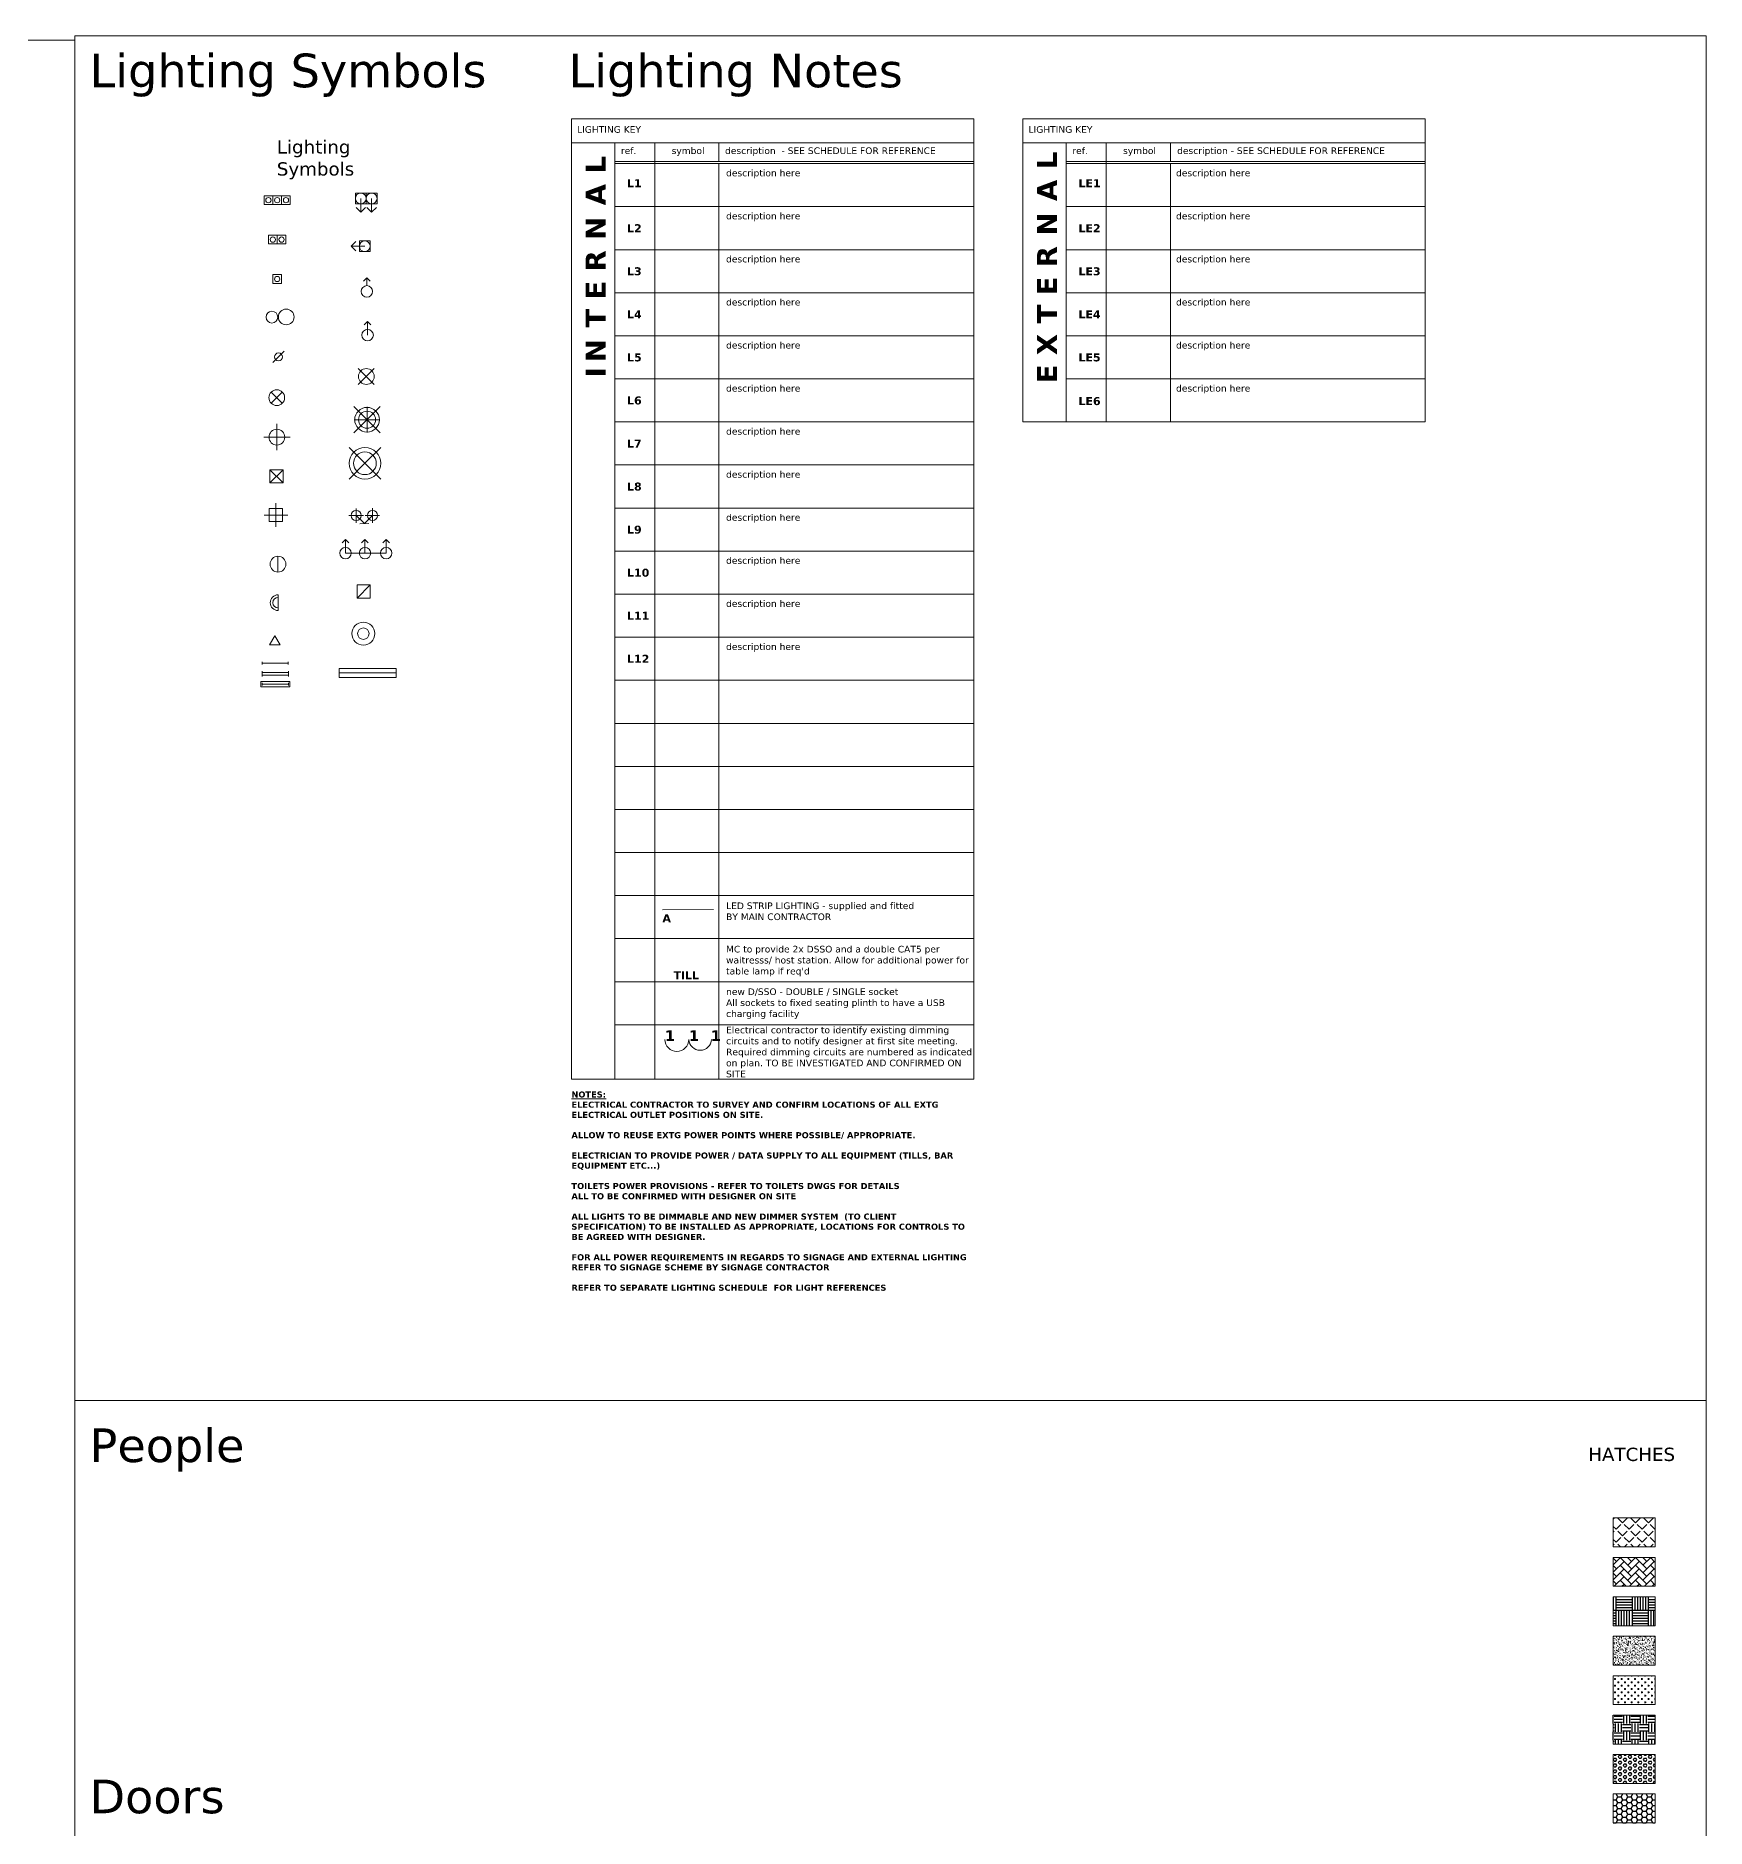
# Model space of a CAD drawing. Header units: millimetres. Extents: x -159872 to 386485, y -250577 to 158966.
# Drawn here: x -51782 to -20000, y -15427 to 18660 of the extents above; entities that cross this region are included whole.
import ezdxf

# ---------------------------------------------------------------- set-up
doc = ezdxf.new("R2010")
doc.units = ezdxf.units.MM
doc.header["$PDMODE"] = 1
doc.header["$PDSIZE"] = -2
for name, color, linetype, lineweight in [('LDS-equipment-office', 4, 'Continuous', 18), ('LDS-ffe-signage and brand comms', 2, 'Continuous', 13), ('LDS-hatch', 253, 'Continuous', 9), ('LDS-hatch_Hatch', 7, 'Continuous', 5), ('LDS-references', 1, 'Continuous', 18), ('LDS-services-data', 30, 'Continuous', 13), ('LDS-services-lighting', 5, 'Continuous', 13), ('LDS-text-1-100', 7, 'Continuous', 9), ('LDS-text-1-50', 7, 'Continuous', 9), ('LDS-vport', 100, 'Continuous', 18)]:
    doc.layers.add(name, color=color, linetype=linetype, lineweight=lineweight)
doc.styles.add('Verdana', font='Verdana.ttf')
doc.styles.add('Verdana (bold)', font='Verdana Bold.ttf')

# ---------------------------------------------------------------- blocks, each defined once
blk = doc.blocks.new('triple recessed ar111')
at = {"layer": 'LDS-services-lighting', "flags": 128}
for points in [[(31750, 12792), (31917, 12792), (31917, 12958), (31750, 12958)], [(32083, 12792), (31917, 12792), (31917, 12958), (32083, 12958)], [(32083, 12792), (32250, 12792), (32250, 12958), (32083, 12958)]]:
    blk.add_lwpolyline(points, close=True, dxfattribs=at)
at = {"layer": 'LDS-services-lighting'}
for centre in [(31833, 12875), (32000, 12875), (32167, 12875)]:
    blk.add_circle(centre, 50, dxfattribs=at)
blk = doc.blocks.new('double recessed ar111')
at = {"layer": 'LDS-services-lighting', "flags": 128}
for points in [[(31833, 12042), (32000, 12042), (32000, 12208), (31833, 12208)], [(32167, 12042), (32000, 12042), (32000, 12208), (32167, 12208)]]:
    blk.add_lwpolyline(points, close=True, dxfattribs=at)
at = {"layer": 'LDS-services-lighting'}
for centre in [(31917, 12125), (32083, 12125)]:
    blk.add_circle(centre, 50, dxfattribs=at)
blk = doc.blocks.new('single recessed ar111')
at = {"layer": 'LDS-services-lighting', "flags": 128}
blk.add_lwpolyline([(31917, 11292), (32083, 11292), (32083, 11458), (31917, 11458)], close=True, dxfattribs=at)
at = {"layer": 'LDS-services-lighting'}
blk.add_circle((32000, 11375), 50, dxfattribs=at)
blk = doc.blocks.new('A$C72E93A23')
at = {"layer": 'LDS-services-lighting'}
for p, q in [((-256, -249), (243, 249)), ((243, -249), (-256, 249)), ((-251, 0), (237, 0)), ((-7, -244), (-7, 244))]:
    blk.add_line(p, q, dxfattribs=at)
for radius in [234, 162]:
    blk.add_circle((-7, 0), radius, dxfattribs=at)
blk = doc.blocks.new('L1 No2')
at = {"layer": 'LDS-services-lighting'}
for q in [(-152, 152), (-152, -152), (152, 152), (152, -152)]:
    blk.add_line((0, 0), q, dxfattribs=at)
blk.add_circle((0, 0), 150, dxfattribs=at)
blk = doc.blocks.new('A$C58274222')
at = {"layer": 'LDS-services-lighting'}
for p, q in [((-82, -364), (-172, -273)), ((-82, -103), (-82, -364)), ((-82, -364), (9, -273)), ((124, -364), (33, -273)), ((124, -103), (124, -364)), ((124, -364), (215, -273))]:
    blk.add_line(p, q, dxfattribs=at)
at = {"layer": 'LDS-services-lighting', "flags": 128}
for points in [[(21, 0), (-184, 0), (-184, -206), (21, -206)], [(227, 0), (21, 0), (21, -206), (227, -206)]]:
    blk.add_lwpolyline(points, close=True, dxfattribs=at)
at = {"layer": 'LDS-services-lighting'}
for centre in [(-82, -103), (124, -103)]:
    blk.add_circle(centre, 103, dxfattribs=at)
blk = doc.blocks.new('A$C6265325E')
at = {"layer": 'LDS-services-lighting'}
for p, q in [((109, 0), (258, 0)), ((258, 0), (195, 63)), ((258, 0), (195, -63))]:
    blk.add_line(p, q, dxfattribs=at)
blk.add_circle((0, 0), 109, dxfattribs=at)
blk = doc.blocks.new('A$C531806A9')
at = {"layer": 'LDS-services-lighting'}
for p, q in [((0, 0), (258, 0)), ((258, 0), (195, 63)), ((258, 0), (195, -63))]:
    blk.add_line(p, q, dxfattribs=at)
blk.add_circle((0, 0), 109, dxfattribs=at)
blk = doc.blocks.new('A$C313E09CD')
at = {"layer": 'LDS-services-lighting'}
for q in [(-303, 303), (-303, -303), (303, 303), (303, -303)]:
    blk.add_line((0, 0), q, dxfattribs=at)
for radius in [300, 215]:
    blk.add_circle((0, 0), radius, dxfattribs=at)
blk = doc.blocks.new('A$C7A977291')
at = {"layer": 'LDS-services-lighting'}
for p, q in [((-155, 155), (-292, 155)), ((-155, 155), (-155, 292)), ((-155, 155), (-155, 17)), ((-155, 155), (-17, 155)), ((-155, 155), (0, 0)), ((-155, -155), (0, 0)), ((0, -85), (0, 85)), ((-155, -155), (-292, -155)), ((-155, -155), (-155, -17)), ((-155, -155), (-155, -292)), ((-155, -155), (-17, -155))]:
    blk.add_line(p, q, dxfattribs=at)
for centre in [(-155, 155), (-155, -155)]:
    blk.add_circle(centre, 96.2, dxfattribs=at)
blk = doc.blocks.new('A$C18662A90')
at = {"layer": 'LDS-services-lighting'}
blk.add_line((0, 0), (0, -1086), dxfattribs=at)
at = {"layer": 'LDS-services-lighting', "flags": 128}
blk.add_lwpolyline([(-85, 0), (85, 0), (85, -1086), (-85, -1086)], close=True, dxfattribs=at)
blk = doc.blocks.new('A$C0E24198F')
at = {"layer": 'LDS-services-lighting'}
for p, q in [((0, 0), (0, -261)), ((0, -261), (-91, -170)), ((0, -261), (91, -170))]:
    blk.add_line(p, q, dxfattribs=at)
at = {"layer": 'LDS-services-lighting', "flags": 128}
blk.add_lwpolyline([(103, 103), (-103, 103), (-103, -103), (103, -103)], close=True, dxfattribs=at)
at = {"layer": 'LDS-services-lighting'}
blk.add_circle((0, 0), 103, dxfattribs=at)
blk = doc.blocks.new('A$C53A20047')
at = {"layer": 'LDS-services-lighting'}
for radius in [218, 109]:
    blk.add_circle((0, 0), radius, dxfattribs=at)
blk = doc.blocks.new('A$C8d1ea825')
at = {"layer": 'LDS-services-lighting'}
blk.add_line((250, 250), (0, 0), dxfattribs=at)
at = {"layer": 'LDS-services-lighting', "flags": 128}
blk.add_lwpolyline([(0, 250), (250, 250), (250, 0), (0, 0)], close=True, dxfattribs=at)
blk = doc.blocks.new('A$C9aa104aa')
at = {"layer": 'LDS-services-lighting'}
blk.add_circle((0, 0), 112, dxfattribs=at)
blk = doc.blocks.new('A$C14b7893c')
at = {"layer": 'LDS-services-lighting'}
blk.add_circle((0, 0), 150, dxfattribs=at)
blk = doc.blocks.new('A$C1ad4ca1b')
at = {"layer": 'LDS-services-lighting'}
blk.add_line((-106, -106), (106, 106), dxfattribs=at)
blk.add_circle((0, 0), 75, dxfattribs=at)
blk = doc.blocks.new('A$Cbb8356a0')
at = {"layer": 'LDS-services-lighting'}
for p, q in [((-106, -106), (106, 106)), ((-106, 106), (106, -106))]:
    blk.add_line(p, q, dxfattribs=at)
blk.add_circle((0, 0), 150, dxfattribs=at)
blk = doc.blocks.new('A$Cf43c98fc')
at = {"layer": 'LDS-services-lighting'}
for p, q in [((-250, 0), (250, 0)), ((0, -250), (0, 250))]:
    blk.add_line(p, q, dxfattribs=at)
blk.add_circle((0, 0), 150, dxfattribs=at)
blk = doc.blocks.new('A$Ce3d76efa')
at = {"layer": 'LDS-services-lighting'}
for p, q in [((125, 125), (-125, -125)), ((-125, 125), (125, -125))]:
    blk.add_line(p, q, dxfattribs=at)
at = {"layer": 'LDS-services-lighting', "flags": 128}
blk.add_lwpolyline([(-125, 125), (125, 125), (125, -125), (-125, -125)], close=True, dxfattribs=at)
blk = doc.blocks.new('A$Cc9853d9e')
at = {"layer": 'LDS-services-lighting'}
for p, q in [((-225, 0), (225, 0)), ((0, 225), (0, -225))]:
    blk.add_line(p, q, dxfattribs=at)
at = {"layer": 'LDS-services-lighting', "flags": 128}
blk.add_lwpolyline([(-125, 125), (125, 125), (125, -125), (-125, -125)], close=True, dxfattribs=at)
blk = doc.blocks.new('A$C7b4f349e')
at = {"layer": 'LDS-services-lighting'}
blk.add_line((0, -150), (0, 150), dxfattribs=at)
blk.add_circle((0, 0), 150, dxfattribs=at)
blk = doc.blocks.new('A$Cf5dea18e')
at = {"layer": 'LDS-services-lighting', "flags": 128}
blk.add_lwpolyline([(0, -150), (0, 150, 0.414214), (-150, 0, 0.414214)], format="xyb", close=True, dxfattribs=at)
at = {"layer": 'LDS-services-lighting'}
blk.add_arc((0, 0), 100, 90, 270, dxfattribs=at)
blk = doc.blocks.new('A$Ce022de35')
at = {"layer": 'LDS-services-lighting', "flags": 128}
blk.add_lwpolyline([(100, 0), (-100, 0), (0, 173)], close=True, dxfattribs=at)
blk = doc.blocks.new('A$C8fcb2b62')
at = {"layer": 'LDS-services-lighting'}
for p, q in [((-250, 25), (-250, 75)), ((-250, 50), (250, 50)), ((250, 25), (250, 75))]:
    blk.add_line(p, q, dxfattribs=at)
at = {"layer": 'LDS-services-lighting', "flags": 128}
blk.add_lwpolyline([(-275, 0), (275, 0), (275, 100), (-275, 100)], close=True, dxfattribs=at)
blk = doc.blocks.new('A$C69319f0a')
at = {"layer": 'LDS-services-lighting'}
for p, q in [((-250, -25), (-250, 75)), ((-250, 50), (250, 50)), ((-250, 0), (250, 0)), ((250, -25), (250, 75))]:
    blk.add_line(p, q, dxfattribs=at)
blk = doc.blocks.new('A$Cf7204e61')
at = {"layer": 'LDS-services-lighting'}
for p, q in [((-250, -25), (-250, 25)), ((-250, 0), (250, 0)), ((250, -25), (250, 25))]:
    blk.add_line(p, q, dxfattribs=at)

msp = doc.modelspace()

# ---------------------------------------------------------------- hatches: boundary and pattern name
at = {"layer": 'LDS-hatch_Hatch', "linetype": 'Continuous', "lineweight": 25}
h = msp.add_hatch(dxfattribs=at)
h.set_pattern_fill('ANGLE_2', color=253, style=0, pattern_type=2)
h.set_pattern_definition([(45, (17304.45, -59134.9), (-123.4785, 123.4785), [127, -47.625]), (135, (17304.45, -59134.9), (-123.4785, -123.4785), [127, -47.625])])
h.paths.add_polyline_path([(-20969.06494, -9527.3918), (-21769.06494, -9527.3918), (-21769.06494, -10077.3918), (-20969.06494, -10077.3918)])
h = msp.add_hatch(dxfattribs=at)
h.set_pattern_fill('AR-HBONE_1', color=253, style=0, pattern_type=2)
h.set_pattern_definition([(45, (17304.45, -59134.91), (3e-14, 143.6841), [304.8, -101.6]), (135, (17376.29, -59063.07), (3e-14, 143.6841), [304.8, -101.6])])
h.paths.add_polyline_path([(-20969.06494, -10827.3918), (-21769.06494, -10827.3918), (-21769.06494, -10277.3918), (-20969.06494, -10277.3918)])
h = msp.add_hatch(dxfattribs=at)
h.set_pattern_fill('AR-PARQ1_1', color=253, style=0, pattern_type=2)
h.set_pattern_definition([(90, (17304.45, -59134.9), (-304.8, 304.8), [304.8, -304.8]), (90, (17355.25, -59134.9), (-304.8, 304.8), [304.8, -304.8]), (90, (17406.05, -59134.9), (-304.8, 304.8), [304.8, -304.8]), (90, (17456.85, -59134.9), (-304.8, 304.8), [304.8, -304.8]), (90, (17507.65, -59134.9), (-304.8, 304.8), [304.8, -304.8]), (90, (17558.45, -59134.9), (-304.8, 304.8), [304.8, -304.8]), (90, (17609.25, -59134.9), (-304.8, 304.8), [304.8, -304.8]), (0, (17304.45, -58830.1), (304.8, -304.8), [304.8, -304.8]), (0, (17304.45, -58779.3), (304.8, -304.8), [304.8, -304.8]), (0, (17304.45, -58728.5), (304.8, -304.8), [304.8, -304.8]), (0, (17304.45, -58677.7), (304.8, -304.8), [304.8, -304.8]), (0, (17304.45, -58626.9), (304.8, -304.8), [304.8, -304.8]), (0, (17304.45, -58576.1), (304.8, -304.8), [304.8, -304.8]), (0, (17304.45, -58525.3), (304.8, -304.8), [304.8, -304.8])])
h.paths.add_polyline_path([(-20969.06494, -11027.3918), (-21769.06494, -11027.3918), (-21769.06494, -11577.3918), (-20969.06494, -11577.3918)])
h = msp.add_hatch(dxfattribs=at)
h.set_pattern_fill('AR-SAND_1', color=253, scale=200, angle=270, style=0, pattern_type=2)
h.set_pattern_definition([(397.5, (-63156689.05, -10212083.9), (-1.600031296, 48.941323733), [2, -121.063]), (397.5, (-63156656.833, -10212059.18), (-1.600031296, 48.941323733), [2, -121.063]), (397.5, (-63156620.99, -10212031.677), (-1.600031296, 48.941323733), [2, -121.063]), (367.5, (-63156689.05, -10212083.9), (44.952328314, 71.68251006), [2, -66.961]), (367.5, (-63156666.417, -10212080.92), (44.952328314, 71.68251006), [2, -66.961]), (367.5, (-63156629.933, -10212076.12), (44.952328314, 71.68251006), [2, -66.961]), (327.5, (-63156720.29, -10212083.9), (79.099237024, 0.143718468), [2, -116.11]), (327.5, (-63156707.893, -10212091.8), (79.099237024, 0.143718468), [2, -116.11]), (327.5, (-63156667.647, -10212117.44), (79.099237024, 0.143718468), [2, -116.11]), (317.5, (-63156720.29, -10212083.9), (76.35564525, 22.292932326), [2, -68.612]), (317.5, (-63156714.135, -10212089.54), (76.35564525, 22.292932326), [2, -68.612]), (317.5, (-63156690.56, -10212111.14), (76.35564525, 22.292932326), [2, -68.612])])
h.paths.add_polyline_path([(-20969.06494, -12327.3918), (-21769.06494, -12327.3918), (-21769.06494, -11777.3918), (-20969.06494, -11777.3918)])
h = msp.add_hatch(dxfattribs=at)
h.set_pattern_fill('CROSS_1', color=253, style=0, pattern_type=2)
h.set_pattern_definition([(0, (17304.45, -59134.91), (63.5, 63.5), [31.75, -95.25]), (90, (17320.323, -59150.78), (-63.5, 63.5), [31.75, -95.25])])
h.paths.add_polyline_path([(-20969.06494, -12527.3918), (-21769.06494, -12527.3918), (-21769.06494, -13077.3918), (-20969.06494, -13077.3918)])
h = msp.add_hatch(dxfattribs=at)
h.set_pattern_fill('EARTH_1', color=253, style=0, pattern_type=2)
h.set_pattern_definition([(0, (17304.45, -59134.9), (158.75, 158.75), [158.75, -158.75]), (0, (17304.45, -59075.38), (158.75, 158.75), [158.75, -158.75]), (0, (17304.45, -59015.84), (158.75, 158.75), [158.75, -158.75]), (90, (17324.29, -58996), (-158.75, 158.75), [158.75, -158.75]), (90, (17383.82, -58996), (-158.75, 158.75), [158.75, -158.75]), (90, (17443.35, -58996), (-158.75, 158.75), [158.75, -158.75])])
h.paths.add_polyline_path([(-20969.06494, -13827.3918), (-21769.06494, -13827.3918), (-21769.06494, -13277.3918), (-20969.06494, -13277.3918)])
h = msp.add_hatch(dxfattribs=at)
h.set_pattern_fill('HEX_1', color=253, style=0, pattern_type=2)
h.set_pattern_definition([(0, (17304.45, -59134.907), (0, 54.9926), [31.75, -63.5]), (120, (17304.45, -59134.907), (-47.62499, -27.4963), [31.75, -63.5]), (60, (17336.2, -59134.907), (-47.62499, 27.4963), [31.75, -63.5])])
h.paths.add_polyline_path([(-20969.06494, -14027.3918), (-21769.06494, -14027.3918), (-21769.06494, -14577.3918), (-20969.06494, -14577.3918)])
h = msp.add_hatch(dxfattribs=at)
h.set_pattern_fill('New Gyproc MF Fireline', color=253, style=0, pattern_type=2)
h.set_pattern_definition([(0, (-26064.617, -81812.3), (95.25, 54.9926), [63.5, -127]), (120, (-26064.617, -81812.3), (-95.24999, 54.99262), [63.5, -127]), (60, (-26001.117, -81702.314), (1e-05, 109.98522), [63.5, -127])])
h.paths.add_polyline_path([(-20969.06494, -15327.3918), (-21769.06494, -15327.3918), (-21769.06494, -14777.3918), (-20969.06494, -14777.3918)])

# ---------------------------------------------------------------- linework, layer by layer
at = {"layer": 'LDS-equipment-office', "lineweight": 18}
for p in [(-39439.88956, 1368.01666), (-39321.23539, 387.79772), (-39310.66321, -34.16694)]:
    msp.add_point(p, dxfattribs=at)
at = {"layer": 'LDS-hatch', "flags": 128}
for points in [[(-20969.06494, -9527.3918), (-21769.06494, -9527.3918), (-21769.06494, -10077.3918), (-20969.06494, -10077.3918)], [(-20969.06494, -10827.3918), (-21769.06494, -10827.3918), (-21769.06494, -10277.3918), (-20969.06494, -10277.3918)], [(-20969.06494, -11027.3918), (-21769.06494, -11027.3918), (-21769.06494, -11577.3918), (-20969.06494, -11577.3918)], [(-20969.06494, -12327.3918), (-21769.06494, -12327.3918), (-21769.06494, -11777.3918), (-20969.06494, -11777.3918)], [(-20969.06494, -12527.3918), (-21769.06494, -12527.3918), (-21769.06494, -13077.3918), (-20969.06494, -13077.3918)], [(-20969.06494, -13827.3918), (-21769.06494, -13827.3918), (-21769.06494, -13277.3918), (-20969.06494, -13277.3918)], [(-20969.06494, -14027.3918), (-21769.06494, -14027.3918), (-21769.06494, -14577.3918), (-20969.06494, -14577.3918)], [(-20969.06494, -15327.3918), (-21769.06494, -15327.3918), (-21769.06494, -14777.3918), (-20969.06494, -14777.3918)]]:
    msp.add_lwpolyline(points, close=True, dxfattribs=at)
at = {"layer": 'LDS-services-lighting'}
for p, q in [((-41591.04128, 17082.39639), (-33936.79343, 17082.39639)), ((-33936.79343, 16230.75205), (-33936.79343, 17082.39639)), ((-33001.39382, 17082.39639), (-25347.14597, 17082.39639)), ((-25347.14597, 16230.75205), (-25347.14597, 17082.39639)), ((-41591.04128, 16622.51877), (-33936.79343, 16622.51877)), ((-40767.82083, 16230.75205), (-40767.82083, 16622.51877)), ((-40003.1303, 16622.51877), (-40003.1303, -1179.72183)), ((-38784.9564, 16270.13317), (-38784.9564, 16622.51877)), ((-33001.39382, 16622.51877), (-25347.14597, 16622.51877)), ((-31413.48284, 16622.51877), (-31413.48284, 11317.19233)), ((-30195.30894, 16270.13317), (-30195.30894, 16622.51877)), ((-40767.82083, 16270.13317), (-33936.79343, 16270.13317)), ((-38784.9564, 16230.75205), (-38784.9564, -1179.72183)), ((-32178.17337, 16270.13317), (-25347.14597, 16270.13317)), ((-30195.30894, 16230.75205), (-30195.30894, 11317.19233)), ((-45889.25646, 8822.95943), (-45115.28931, 8822.95943))]:
    msp.add_line(p, q, dxfattribs=at)
at = {"layer": 'LDS-services-lighting', "linetype": 'Continuous', "lineweight": 5}
msp.add_line((-39860.09168, 2034.95359), (-38887.5724, 2042.55581), dxfattribs=at)
at = {"layer": 'LDS-services-lighting', "flags": 128}
for points in [[(-40767.82083, -1179.72183), (-41591.04128, -1179.72183), (-41591.04128, 17082.39639)], [(-32178.17337, 11317.19233), (-33001.39382, 11317.19233), (-33001.39382, 17082.39639)], [(-40767.82083, -966.70698), (-40767.82083, -966.70698), (-40767.82083, 16622.51877)], [(-32178.17337, 12136.11895), (-32178.17337, 12136.11895), (-32178.17337, 16622.51877)]]:
    msp.add_lwpolyline(points, dxfattribs=at)
for points in [[(-40767.82083, 16230.75205), (-33936.79343, 16230.75205), (-33936.79343, 15411.82543), (-40767.82083, 15411.82543)], [(-32178.17337, 16230.75205), (-25347.14597, 16230.75205), (-25347.14597, 15411.82543), (-32178.17337, 15411.82543)], [(-40767.82083, 15411.82543), (-33936.79343, 15411.82543), (-33936.79343, 14592.89881), (-40767.82083, 14592.89881)], [(-32178.17337, 15411.82543), (-25347.14597, 15411.82543), (-25347.14597, 14592.89881), (-32178.17337, 14592.89881)], [(-40767.82083, 14592.89881), (-33936.79343, 14592.89881), (-33936.79343, 13773.97219), (-40767.82083, 13773.97219)], [(-32178.17337, 14592.89881), (-25347.14597, 14592.89881), (-25347.14597, 13773.97219), (-32178.17337, 13773.97219)], [(-40767.82083, 13773.97219), (-33936.79343, 13773.97219), (-33936.79343, 12955.04557), (-40767.82083, 12955.04557)], [(-32178.17337, 13773.97219), (-25347.14597, 13773.97219), (-25347.14597, 12955.04557), (-32178.17337, 12955.04557)], [(-40767.82083, 12955.04557), (-33936.79343, 12955.04557), (-33936.79343, 12136.11895), (-40767.82083, 12136.11895)], [(-32178.17337, 12955.04557), (-25347.14597, 12955.04557), (-25347.14597, 12136.11895), (-32178.17337, 12136.11895)], [(-40767.82083, 12136.11895), (-33936.79343, 12136.11895), (-33936.79343, 11317.19233), (-40767.82083, 11317.19233)], [(-32178.17337, 11317.19233), (-25347.14597, 11317.19233), (-25347.14597, 12136.11895), (-32178.17337, 12136.11895)], [(-40767.82083, 11317.19233), (-33936.79343, 11317.19233), (-33936.79343, 10498.26571), (-40767.82083, 10498.26571)], [(-40767.82083, 10498.26571), (-33936.79343, 10498.26571), (-33936.79343, 9679.33909), (-40767.82083, 9679.33909)], [(-40767.82083, 9679.33909), (-33936.79343, 9679.33909), (-33936.79343, 8860.41247), (-40767.82083, 8860.41247)], [(-40767.82083, 8860.41247), (-33936.79343, 8860.41247), (-33936.79343, 8041.48585), (-40767.82083, 8041.48585)], [(-40767.82083, 8041.48585), (-33936.79343, 8041.48585), (-33936.79343, 7222.55923), (-40767.82083, 7222.55923)], [(-40767.82083, 7222.55923), (-33936.79343, 7222.55923), (-33936.79343, 6403.63261), (-40767.82083, 6403.63261)], [(-40767.82083, 6403.63261), (-33936.79343, 6403.63261), (-33936.79343, 5584.70599), (-40767.82083, 5584.70599)], [(-40767.82083, 5584.70599), (-33936.79343, 5584.70599), (-33936.79343, 4765.77937), (-40767.82083, 4765.77937)], [(-40767.82083, 4765.77937), (-33936.79343, 4765.77937), (-33936.79343, 3946.85275), (-40767.82083, 3946.85275)], [(-40767.82083, 3946.85275), (-33936.79343, 3946.85275), (-33936.79343, 3127.92613), (-40767.82083, 3127.92613)], [(-40767.82083, 3127.92613), (-33936.79343, 3127.92613), (-33936.79343, 2308.99951), (-40767.82083, 2308.99951)], [(-40767.82083, 2308.99951), (-33936.79343, 2308.99951), (-33936.79343, 1490.07289), (-40767.82083, 1490.07289)], [(-40767.82083, 1490.07289), (-33936.79343, 1490.07289), (-33936.79343, 671.14627), (-40767.82083, 671.14627)], [(-40767.82083, 671.14627), (-33936.79343, 671.14627), (-33936.79343, -147.78036), (-40767.82083, -147.78036)], [(-40767.82083, -147.78036), (-33936.79343, -147.78036), (-33936.79343, -1179.72183), (-40767.82083, -1179.72183)]]:
    msp.add_lwpolyline(points, close=True, dxfattribs=at)
at = {"layer": 'LDS-services-lighting', "color": 252}
for centre, radius, start, end in [((-39585.46762, -424.86954), 229.00339, 181.068437153, 358.931562847), ((-39142.39797, -419.8199), 214.30882, 182.492445667, 358.175534587)]:
    msp.add_arc(centre, radius, start, end, dxfattribs=at)
at = {"layer": 'LDS-vport', "flags": 128}
for points in [[(-61661.72227, 18580), (-51037.38038, 18580), (-51037.38038, -29290.95664), (-61661.72227, -29290.95664)], [(-20000, 18659.78244), (-51037.38038, 18659.78244), (-51037.38038, -7295.54289), (-20000, -7295.54289)], [(-20000, -7295.54289), (-51037.38038, -7295.54289), (-51037.38038, -49520.59087), (-20000, -49520.59087)]]:
    msp.add_lwpolyline(points, close=True, dxfattribs=at)

# ---------------------------------------------------------------- block references
at = {"layer": 'LDS-services-lighting'}
for name, p in [('triple recessed ar111', (-79189.88543, 2659.78244)), ('A$C58274222', (-45516.4785, 15670.6452)), ('double recessed ar111', (-79189.88543, 2659.78244)), ('single recessed ar111', (-79189.88543, 2659.78244)), ('A$C9aa104aa', (-47290.33278, 13310.06777)), ('A$C14b7893c', (-47017.79343, 13313.88177)), ('A$C1ad4ca1b', (-47164.22046, 12553.75965)), ('L1 No2', (-45493.84297, 12181.70447)), ('A$Cbb8356a0', (-47198.0591, 11779.23968)), ('A$C72E93A23', (-45473.26234, 11359.37082)), ('A$Cf43c98fc', (-47195.3988, 11027.82652)), ('A$C313E09CD', (-45520.09959, 10530.20219)), ('A$Ce3d76efa', (-47201.84959, 10282.96973)), ('A$Cc9853d9e', (-47215.3092, 9545.38926)), ('A$C7b4f349e', (-47175.05461, 8611.94953)), ('A$C8d1ea825', (-45669.51403, 7966.93497)), ('A$Cf5dea18e', (-47172.40121, 7878.76814)), ('A$C53A20047', (-45550.10925, 7290.86169)), ('A$Ce022de35', (-47235.59749, 7075.98251)), ('A$Cf7204e61', (-47227.9181, 6729.68057)), ('A$C69319f0a', (-47226.43778, 6499.0876)), ('A$C8fcb2b62', (-47225.44962, 6281.32838))]:
    msp.add_blockref(name, p, dxfattribs=at)
for name, p, rotation in [('A$C0E24198F', (-45523.13621, 14659.08206), 270), ('A$C6265325E', (-45482.13956, 13799.57094), 90), ('A$C531806A9', (-45469.36964, 12969.19397), 90), ('A$C7A977291', (-45530.95498, 9382.6325), 270.5415729764779), ('A$C531806A9', (-45889.25646, 8822.95943), 90), ('A$C531806A9', (-45519.81171, 8822.95943), 90), ('A$C531806A9', (-45115.28931, 8822.95943), 90), ('A$C18662A90', (-44925.52615, 6544.10397), 270)]:
    msp.add_blockref(name, p, dxfattribs=dict(at, rotation=rotation))

# ---------------------------------------------------------------- texts
at = {"layer": 'LDS-ffe-signage and brand comms', "color": 1, "insert": (-41591.04128, -1416.65896), "char_height": 115.13509115, "width": 7627.2385376, "attachment_point": 1, "line_spacing_factor": 1.007809, "style": 'Verdana (bold)'}
msp.add_mtext('{\\LNOTES:}\\PELECTRICAL CONTRACTOR TO SURVEY AND CONFIRM LOCATIONS OF ALL EXTG ELECTRICAL OUTLET POSITIONS ON SITE.\\P\\PALLOW TO REUSE EXTG POWER POINTS WHERE POSSIBLE/ APPROPRIATE.\\P\\PELECTRICIAN TO PROVIDE POWER / DATA SUPPLY TO ALL EQUIPMENT (TILLS, BAR EQUIPMENT ETC...)\\P\\PTOILETS POWER PROVISIONS - REFER TO TOILETS DWGS FOR DETAILS \\PALL TO BE CONFIRMED WITH DESIGNER ON SITE\\P\\PALL LIGHTS TO BE DIMMABLE AND NEW DIMMER SYSTEM  (TO CLIENT SPECIFICATION) TO BE INSTALLED AS APPROPRIATE, LOCATIONS FOR CONTROLS TO BE AGREED WITH DESIGNER. \\P\\PFOR ALL POWER REQUIREMENTS IN REGARDS TO SIGNAGE AND EXTERNAL LIGHTING REFER TO SIGNAGE SCHEME BY SIGNAGE CONTRACTOR\\P\\PREFER TO SEPARATE LIGHTING SCHEDULE  FOR LIGHT REFERENCES', dxfattribs=at)
at = {"layer": 'LDS-references', "char_height": 152.185792, "attachment_point": 1, "line_spacing_factor": 0.989596, "style": 'Verdana (bold)'}
for s, insert, width in [('L1', (-40532.98545, 15933.7781), 291.6098226), ('LE1', (-31943.33799, 15933.7781), 501.2619372), ('L2', (-40532.98545, 15077.24879), 326.9099591), ('LE2', (-31943.33799, 15077.24879), 536.5620737), ('L3', (-40532.98545, 14258.32217), 329.2121419), ('LE3', (-31943.33799, 14258.32217), 538.8642565), ('L4', (-40532.98545, 13439.39555), 335.5047749), ('LE4', (-31943.33799, 13439.39555), 545.1568895), ('L5', (-40532.98545, 12620.46893), 333.2025921), ('LE5', (-31943.33799, 12620.46893), 542.8547067), ('L6', (-40532.98545, 11801.54231), 331.5143247), ('LE6', (-31943.33799, 11789.27667), 542.8547067), ('L7', (-40532.98545, 10982.61569), 328.7517053), ('L8', (-40532.98545, 10163.68907), 328.5982265), ('L9', (-40532.98545, 9344.76245), 328.1377899), ('L10', (-40532.98545, 8525.83583), 502.0293315), ('L11', (-40532.98545, 7706.90921), 466.4222374), ('L12', (-40532.98545, 6887.98258), 501.7223738)]:
    msp.add_mtext(s, dxfattribs=dict(at, insert=insert, width=width))
at = {"layer": 'LDS-services-data', "insert": (-39649.58625, 870.65203), "char_height": 152.185792, "width": 647.0668486, "attachment_point": 1, "line_spacing_factor": 0.989596, "style": 'Verdana (bold)'}
msp.add_mtext('TILL ', dxfattribs=at)
at = {"layer": 'LDS-services-lighting', "insert": (-39859.61694, 1954.65117), "char_height": 152.18579, "width": 225.7673943, "attachment_point": 1, "line_spacing_factor": 0.989596, "style": 'Verdana (bold)'}
msp.add_mtext('A', dxfattribs=at)
at = {"layer": 'LDS-services-lighting', "color": 252, "char_height": 202.91439, "width": 131.787176, "attachment_point": 1, "line_spacing_factor": 0.989596, "style": 'Verdana (bold)'}
for insert in [(-39814.4312, -254.76736), (-39356.50405, -254.76736), (-38940.14929, -254.76736)]:
    msp.add_mtext('1', dxfattribs=dict(at, insert=insert))
at = {"layer": 'LDS-text-1-100', "attachment_point": 1, "line_spacing_factor": 0.993201, "style": 'Verdana'}
for s, insert, char_height, width in [('LIGHTING KEY', (-41484.54852, 16942.5929), 126.3611615, 1866.0714286), ('LIGHTING KEY', (-32894.90106, 16942.5929), 126.3611615, 1866.0714286), ('ref.', (-40649.70637, 16538.31264), 126.361162, 401.7857143), ('symbol', (-39684.60148, 16538.31264), 126.361162, 910.7142857), ('description  - SEE SCHEDULE FOR REFERENCE', (-38668.43302, 16538.31264), 126.3611615, 4793.4637804), ('ref.', (-32060.05891, 16538.31264), 126.361162, 401.7857143), ('symbol', (-31094.95402, 16538.31264), 126.361162, 910.7142857), ('description - SEE SCHEDULE FOR REFERENCE', (-30066.20363, 16538.31264), 126.3611615, 4793.4637804), ('description here', (-38648.87892, 16115.15238), 126.3611615, 2258.9285714), ('description here', (-30087.30363, 16115.15238), 126.3611615, 2258.9285714), ('description here', (-38648.87892, 15296.22576), 126.3611615, 2258.9285714), ('description here', (-30087.30363, 15296.22576), 126.3611615, 2258.9285714), ('description here', (-38648.87892, 14477.29914), 126.3611615, 2258.9285714), ('description here', (-30087.30363, 14477.29914), 126.3611615, 2258.9285714), ('description here', (-38648.87892, 13658.37252), 126.3611615, 2258.9285714), ('description here', (-30087.30363, 13658.37252), 126.3611615, 2258.9285714), ('description here', (-38648.87892, 12839.4459), 126.3611615, 2258.9285714), ('description here', (-30087.30363, 12839.4459), 126.3611615, 2258.9285714), ('description here', (-38648.87892, 12020.51928), 126.3611615, 2258.9285714), ('description here', (-30087.30363, 12020.51928), 126.3611615, 2258.9285714), ('description here', (-38648.87892, 11201.59266), 126.3611615, 2258.9285714), ('description here', (-38648.87892, 10382.66604), 126.3611615, 2258.9285714), ('description here', (-38648.87892, 9563.73942), 126.3611615, 2258.9285714), ('description here', (-38648.87892, 8744.8128), 126.3611615, 2258.9285714), ('description here', (-38648.87892, 7925.88618), 126.3611615, 2258.9285714), ('description here', (-38648.87892, 7106.95956), 126.3611615, 2258.9285714), ('LED STRIP LIGHTING - supplied and fitted \\PBY MAIN CONTRACTOR', (-38648.87892, 2178.2667), 126.3611615, 4712.0854904), ("MC to provide 2x DSSO and a double CAT5 per \\Pwaitresss/ host station. Allow for additional power for table lamp if req'd", (-38648.87892, 1353.41871), 126.3611615, 4735.5003534), ('new D/SSO - DOUBLE / SINGLE socket \\PAll sockets to fixed seating plinth to have a USB charging facility', (-38648.87892, 543.80672), 126.3611615, 4735.5003534), ('Electrical contractor to identify existing dimming circuits and to notify designer at first site meeting. Required dimming circuits are numbered as indicated on plan. TO BE INVESTIGATED AND CONFIRMED ON SITE', (-38648.87892, -183.69122), 126.36116152, 4774.137118)]:
    msp.add_mtext(s, dxfattribs=dict(at, insert=insert, char_height=char_height, width=width))
at = {"layer": 'LDS-text-1-100', "char_height": 380.4644809, "attachment_point": 3, "rotation": 90, "line_spacing_factor": 0.989596, "style": 'Verdana (bold)'}
for s, insert, width in [('{\\T1.5;EXTERNAL}', (-32732.35954, 16622.51877), 5310.7956271), ('{\\T1.5;INTERNAL }', (-41322.007, 16541.99607), 5224.8037389)]:
    msp.add_mtext(s, dxfattribs=dict(at, insert=insert, width=width))
at = {"layer": 'LDS-text-1-50', "color": 7, "transparency": 33554687, "attachment_point": 1, "line_spacing_factor": 1.009027, "style": 'Verdana'}
for s, insert, char_height in [('Lighting Symbols', (-50759.24693, 18321.71678), 639.6393953), ('Lighting Notes', (-41646.12115, 18321.71678), 639.6393953), ('People', (-50759.24693, -7824.9201), 639.639395), ('Doors', (-50759.24693, -14504.13771), 639.639395)]:
    msp.add_mtext(s, dxfattribs=dict(at, insert=insert, char_height=char_height))
at = {"layer": 'LDS-text-1-50', "char_height": 252.722323, "attachment_point": 4, "line_spacing_factor": 0.993201, "style": 'Verdana'}
for s, insert, width in [('Lighting Symbols', (-47196.69485, 16302.35831), 2196.4285714), ('HATCHES', (-22243.09958, -8320.46383), 2339.2857143)]:
    msp.add_mtext(s, dxfattribs=dict(at, insert=insert, width=width))

doc.saveas('drawing.dxf')
